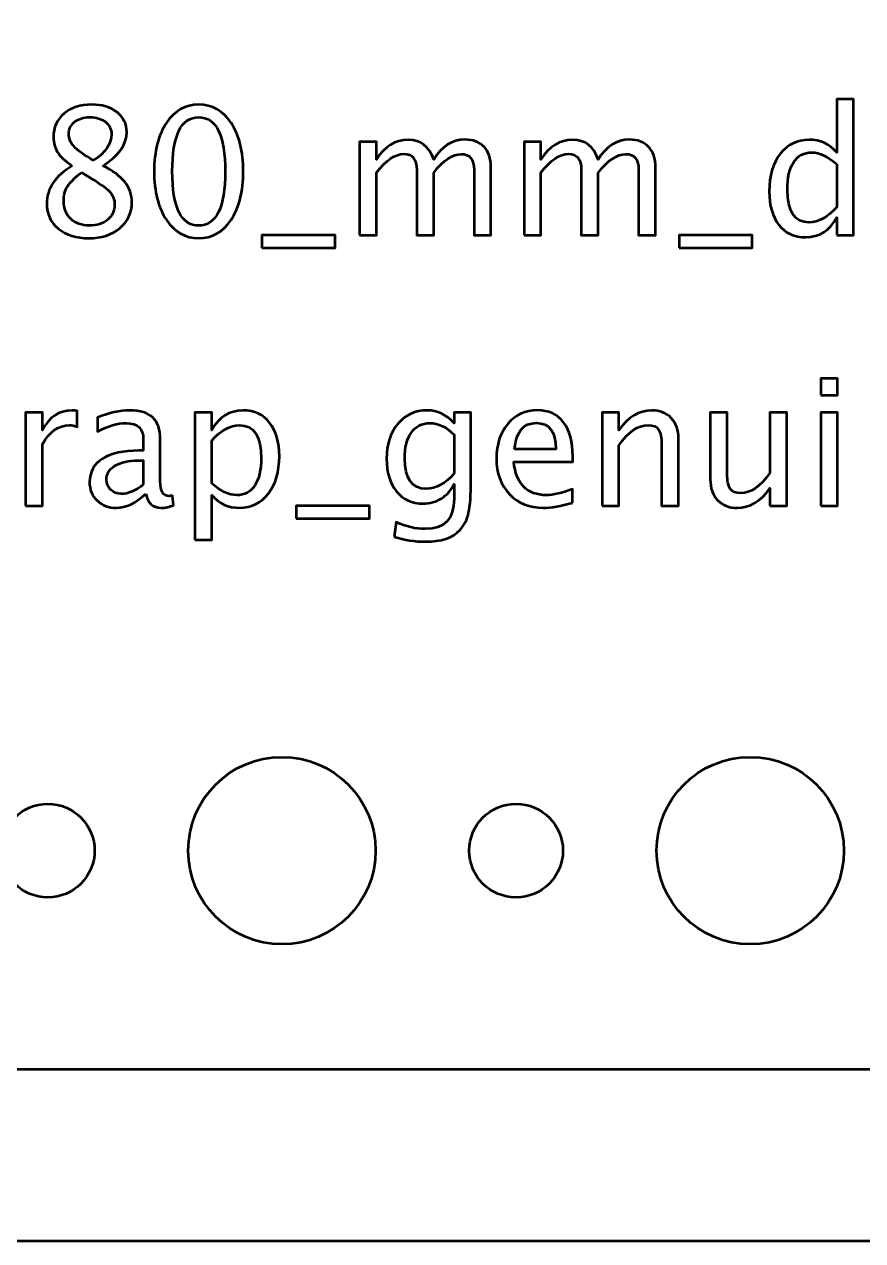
# Model space of a CAD drawing. Header units: centimetres. Extents: x -23 to 23, y -25.2 to 25.2.
# Drawn here: x -1.575 to 1.11, y -25.25 to -21.352 of the extents above; entities that cross this region are included whole.
import ezdxf

# ---------------------------------------------------------------- set-up
doc = ezdxf.new("R2010")
doc.units = ezdxf.units.CM
doc.header["$MEASUREMENT"] = 0
doc.layers.add('Layer 1', color=7, linetype='Continuous')

msp = doc.modelspace()

# ---------------------------------------------------------------- linework, layer by layer
at = {"layer": 'Layer 1', "lineweight": 53}
for centre, major_axis in [((-0.74999, -24.00001), (0, 0.30001)), ((0.75001, -24.00001), (0, 0.30001)), ((-1.5, -24), (0, 0.15)), ((0, -24), (0, 0.15))]:
    msp.add_ellipse(centre, major_axis=major_axis, ratio=1, dxfattribs=at)
msp.add_open_spline([(-23, -24.75), (-23, -24.75), (-23, 24.75), (-23, 24.75), (-23, 24.75), (-23, 25.02614), (-22.77614, 25.25), (-22.5, 25.25), (-22.5, 25.25), (-22.5, 25.25), (22.5, 25.25), (22.5, 25.25), (22.5, 25.25), (22.77614, 25.25), (23, 25.02614), (23, 24.75), (23, 24.75), (23, 24.75), (23, -24.75), (23, -24.75), (23, -24.75), (23, -25.02614), (22.77614, -25.25), (22.5, -25.25), (22.5, -25.25), (22.5, -25.25), (-22.5, -25.25), (-22.5, -25.25), (-22.5, -25.25), (-22.77614, -25.25), (-23, -25.02614), (-23, -24.75)], degree=3, knots=[0, 0, 0, 0, 0.1111111, 0.1111111, 0.1111111, 0.1111111, 0.2222222, 0.2222222, 0.2222222, 0.2222222, 0.3333333, 0.3333333, 0.3333333, 0.3333333, 0.4444444, 0.4444444, 0.4444444, 0.4444444, 0.5555556, 0.5555556, 0.5555556, 0.5555556, 0.6666667, 0.6666667, 0.6666667, 0.6666667, 0.7777778, 0.7777778, 0.7777778, 0.7777778, 1, 1, 1, 1], dxfattribs=at)
at = {"layer": 'Layer 1', "color": 4, "lineweight": 53}
msp.add_open_spline([(-22.45, -24.2), (-22.45, -24.2), (-22.45, 24.2), (-22.45, 24.2), (-22.45, 24.2), (-22.45, 24.47614), (-22.22614, 24.7), (-21.95, 24.7), (-21.95, 24.7), (-21.95, 24.7), (21.95, 24.7), (21.95, 24.7), (21.95, 24.7), (22.22614, 24.7), (22.45, 24.47614), (22.45, 24.2), (22.45, 24.2), (22.45, 24.2), (22.45, -24.2), (22.45, -24.2), (22.45, -24.2), (22.45, -24.47614), (22.22614, -24.7), (21.95, -24.7), (21.95, -24.7), (21.95, -24.7), (-21.95, -24.7), (-21.95, -24.7), (-21.95, -24.7), (-22.22614, -24.7), (-22.45, -24.47614), (-22.45, -24.2)], degree=3, knots=[0, 0, 0, 0, 0.1111111, 0.1111111, 0.1111111, 0.1111111, 0.2222222, 0.2222222, 0.2222222, 0.2222222, 0.3333333, 0.3333333, 0.3333333, 0.3333333, 0.4444444, 0.4444444, 0.4444444, 0.4444444, 0.5555556, 0.5555556, 0.5555556, 0.5555556, 0.6666667, 0.6666667, 0.6666667, 0.6666667, 0.7777778, 0.7777778, 0.7777778, 0.7777778, 1, 1, 1, 1], dxfattribs=at)
at = {"layer": 'Layer 1', "color": 5, "lineweight": 53}
for points, knots in [([(1.02709, -22.02737), (1.02709, -22.02737), (1.02709, -21.97121), (1.02709, -21.97121), (1.02709, -21.97121), (1.00498, -22.01316), (0.97168, -22.03414), (0.92718, -22.03414), (0.92718, -22.03414), (0.89106, -22.03414), (0.86265, -22.02107), (0.84195, -21.99482), (0.84195, -21.99482), (0.82126, -21.96857), (0.81091, -21.93273), (0.81091, -21.88729), (0.81091, -21.88729), (0.81091, -21.83762), (0.82267, -21.79764), (0.84609, -21.76735), (0.84609, -21.76735), (0.86961, -21.73715), (0.90047, -21.72201), (0.93876, -21.72201), (0.93876, -21.72201), (0.97422, -21.72201), (1.00376, -21.73555), (1.02709, -21.76274), (1.02709, -21.76274), (1.02709, -21.76274), (1.02709, -21.59219), (1.02709, -21.59219), (1.02709, -21.59219), (1.02709, -21.59219), (1.08128, -21.59219), (1.08128, -21.59219), (1.08128, -21.59219), (1.08128, -21.59219), (1.08128, -22.02737), (1.08128, -22.02737), (1.08128, -22.02737), (1.08128, -22.02737), (1.02709, -22.02737), (1.02709, -22.02737)], [0, 0, 0, 0, 0.0833333, 0.0833333, 0.0833333, 0.0833333, 0.1666667, 0.1666667, 0.1666667, 0.1666667, 0.25, 0.25, 0.25, 0.25, 0.3333333, 0.3333333, 0.3333333, 0.3333333, 0.4166667, 0.4166667, 0.4166667, 0.4166667, 0.5, 0.5, 0.5, 0.5, 0.5833333, 0.5833333, 0.5833333, 0.5833333, 0.6666667, 0.6666667, 0.6666667, 0.6666667, 0.75, 0.75, 0.75, 0.75, 0.8333333, 0.8333333, 0.8333333, 0.8333333, 1, 1, 1, 1]), ([(-1.42201, -21.80526), (-1.4444, -21.78965), (-1.46001, -21.77516), (-1.46876, -21.76171), (-1.46876, -21.76171), (-1.47751, -21.74835), (-1.48184, -21.73217), (-1.48184, -21.71326), (-1.48184, -21.71326), (-1.48184, -21.6824), (-1.47055, -21.65729), (-1.44807, -21.638), (-1.44807, -21.638), (-1.42549, -21.61872), (-1.39604, -21.60912), (-1.35973, -21.60912), (-1.35973, -21.60912), (-1.32624, -21.60912), (-1.29905, -21.6173), (-1.27826, -21.63367), (-1.27826, -21.63367), (-1.25747, -21.64995), (-1.24703, -21.67121), (-1.24703, -21.69727), (-1.24703, -21.69727), (-1.24703, -21.73678), (-1.27234, -21.77281), (-1.32286, -21.80526), (-1.32286, -21.80526), (-1.26143, -21.83537), (-1.23066, -21.87422), (-1.23066, -21.92182), (-1.23066, -21.92182), (-1.23066, -21.95578), (-1.24355, -21.98353), (-1.26923, -22.00517), (-1.26923, -22.00517), (-1.29492, -22.02671), (-1.32794, -22.03753), (-1.36839, -22.03753), (-1.36839, -22.03753), (-1.40874, -22.03753), (-1.44129, -22.02737), (-1.46613, -22.00705), (-1.46613, -22.00705), (-1.49087, -21.98682), (-1.50329, -21.96011), (-1.50329, -21.92709), (-1.50329, -21.92709), (-1.50329, -21.87817), (-1.4762, -21.83762), (-1.42201, -21.80526)], [0, 0, 0, 0, 0.0714286, 0.0714286, 0.0714286, 0.0714286, 0.1428571, 0.1428571, 0.1428571, 0.1428571, 0.2142857, 0.2142857, 0.2142857, 0.2142857, 0.2857143, 0.2857143, 0.2857143, 0.2857143, 0.3571429, 0.3571429, 0.3571429, 0.3571429, 0.4285714, 0.4285714, 0.4285714, 0.4285714, 0.5, 0.5, 0.5, 0.5, 0.5714286, 0.5714286, 0.5714286, 0.5714286, 0.6428571, 0.6428571, 0.6428571, 0.6428571, 0.7142857, 0.7142857, 0.7142857, 0.7142857, 0.7857143, 0.7857143, 0.7857143, 0.7857143, 0.8571429, 0.8571429, 0.8571429, 0.8571429, 1, 1, 1, 1]), ([(-1.01656, -22.03753), (-1.05936, -22.03753), (-1.09389, -22.01787), (-1.12004, -21.97864), (-1.12004, -21.97864), (-1.14628, -21.93941), (-1.15936, -21.88767), (-1.15936, -21.82332), (-1.15936, -21.82332), (-1.15936, -21.75898), (-1.14628, -21.70724), (-1.12004, -21.66801), (-1.12004, -21.66801), (-1.09389, -21.62878), (-1.05936, -21.60912), (-1.01656, -21.60912), (-1.01656, -21.60912), (-0.97357, -21.60912), (-0.93904, -21.62869), (-0.91289, -21.66782), (-0.91289, -21.66782), (-0.88683, -21.70696), (-0.87375, -21.75879), (-0.87375, -21.82332), (-0.87375, -21.82332), (-0.87375, -21.88767), (-0.88683, -21.93941), (-0.91289, -21.97864), (-0.91289, -21.97864), (-0.93904, -22.01787), (-0.97357, -22.03753), (-1.01656, -22.03753)], [0, 0, 0, 0, 0.1111111, 0.1111111, 0.1111111, 0.1111111, 0.2222222, 0.2222222, 0.2222222, 0.2222222, 0.3333333, 0.3333333, 0.3333333, 0.3333333, 0.4444444, 0.4444444, 0.4444444, 0.4444444, 0.5555556, 0.5555556, 0.5555556, 0.5555556, 0.6666667, 0.6666667, 0.6666667, 0.6666667, 0.7777778, 0.7777778, 0.7777778, 0.7777778, 1, 1, 1, 1]), ([(-1.35315, -21.78824), (-1.31514, -21.76312), (-1.29614, -21.73527), (-1.29614, -21.70451), (-1.29614, -21.70451), (-1.29614, -21.68805), (-1.30254, -21.67488), (-1.31524, -21.66481), (-1.31524, -21.66481), (-1.32803, -21.65475), (-1.34468, -21.64976), (-1.36528, -21.64976), (-1.36528, -21.64976), (-1.38523, -21.64976), (-1.4015, -21.65465), (-1.41401, -21.66453), (-1.41401, -21.66453), (-1.42652, -21.67441), (-1.43273, -21.68711), (-1.43273, -21.70282), (-1.43273, -21.70282), (-1.43273, -21.71806), (-1.42709, -21.73179), (-1.4158, -21.74402), (-1.4158, -21.74402), (-1.40451, -21.75616), (-1.38363, -21.77093), (-1.35315, -21.78824)], [0, 0, 0, 0, 0.125, 0.125, 0.125, 0.125, 0.25, 0.25, 0.25, 0.25, 0.375, 0.375, 0.375, 0.375, 0.5, 0.5, 0.5, 0.5, 0.625, 0.625, 0.625, 0.625, 0.75, 0.75, 0.75, 0.75, 1, 1, 1, 1]), ([(-1.01665, -21.99689), (-0.96011, -21.99689), (-0.93189, -21.93904), (-0.93189, -21.82332), (-0.93189, -21.82332), (-0.93189, -21.70761), (-0.96011, -21.64976), (-1.01665, -21.64976), (-1.01665, -21.64976), (-1.073, -21.64976), (-1.10122, -21.70761), (-1.10122, -21.82332), (-1.10122, -21.82332), (-1.10122, -21.93904), (-1.073, -21.99689), (-1.01665, -21.99689)], [0, 0, 0, 0, 0.2, 0.2, 0.2, 0.2, 0.4, 0.4, 0.4, 0.4, 0.6, 0.6, 0.6, 0.6, 1, 1, 1, 1]), ([(-0.5016, -22.02737), (-0.5016, -22.02737), (-0.5016, -21.72822), (-0.5016, -21.72822), (-0.5016, -21.72822), (-0.5016, -21.72822), (-0.44742, -21.72822), (-0.44742, -21.72822), (-0.44742, -21.72822), (-0.44742, -21.72822), (-0.44742, -21.78475), (-0.44742, -21.78475), (-0.44742, -21.78475), (-0.42098, -21.74289), (-0.38712, -21.72201), (-0.34563, -21.72201), (-0.34563, -21.72201), (-0.30565, -21.72201), (-0.27846, -21.74289), (-0.26397, -21.78475), (-0.26397, -21.78475), (-0.23829, -21.74252), (-0.2048, -21.72144), (-0.16369, -21.72144), (-0.16369, -21.72144), (-0.13745, -21.72144), (-0.11703, -21.72916), (-0.10245, -21.74468), (-0.10245, -21.74468), (-0.08787, -21.7602), (-0.08053, -21.78193), (-0.08053, -21.80987), (-0.08053, -21.80987), (-0.08053, -21.80987), (-0.08053, -22.02737), (-0.08053, -22.02737), (-0.08053, -22.02737), (-0.08053, -22.02737), (-0.13472, -22.02737), (-0.13472, -22.02737), (-0.13472, -22.02737), (-0.13472, -22.02737), (-0.13472, -21.81881), (-0.13472, -21.81881), (-0.13472, -21.81881), (-0.13472, -21.78475), (-0.14826, -21.76773), (-0.17536, -21.76773), (-0.17536, -21.76773), (-0.20349, -21.76773), (-0.23302, -21.78758), (-0.26397, -21.82737), (-0.26397, -21.82737), (-0.26397, -21.82737), (-0.26397, -22.02737), (-0.26397, -22.02737), (-0.26397, -22.02737), (-0.26397, -22.02737), (-0.31816, -22.02737), (-0.31816, -22.02737), (-0.31816, -22.02737), (-0.31816, -22.02737), (-0.31816, -21.81862), (-0.31816, -21.81862), (-0.31816, -21.81862), (-0.31816, -21.78428), (-0.3319, -21.76716), (-0.35946, -21.76716), (-0.35946, -21.76716), (-0.38683, -21.76716), (-0.41619, -21.78711), (-0.44742, -21.82709), (-0.44742, -21.82709), (-0.44742, -21.82709), (-0.44742, -22.02737), (-0.44742, -22.02737), (-0.44742, -22.02737), (-0.44742, -22.02737), (-0.5016, -22.02737), (-0.5016, -22.02737)], [0, 0, 0, 0, 0.047619, 0.047619, 0.047619, 0.047619, 0.0952381, 0.0952381, 0.0952381, 0.0952381, 0.1428571, 0.1428571, 0.1428571, 0.1428571, 0.1904762, 0.1904762, 0.1904762, 0.1904762, 0.2380952, 0.2380952, 0.2380952, 0.2380952, 0.2857143, 0.2857143, 0.2857143, 0.2857143, 0.3333333, 0.3333333, 0.3333333, 0.3333333, 0.3809524, 0.3809524, 0.3809524, 0.3809524, 0.4285714, 0.4285714, 0.4285714, 0.4285714, 0.4761905, 0.4761905, 0.4761905, 0.4761905, 0.5238095, 0.5238095, 0.5238095, 0.5238095, 0.5714286, 0.5714286, 0.5714286, 0.5714286, 0.6190476, 0.6190476, 0.6190476, 0.6190476, 0.6666667, 0.6666667, 0.6666667, 0.6666667, 0.7142857, 0.7142857, 0.7142857, 0.7142857, 0.7619048, 0.7619048, 0.7619048, 0.7619048, 0.8095238, 0.8095238, 0.8095238, 0.8095238, 0.8571429, 0.8571429, 0.8571429, 0.8571429, 0.9047619, 0.9047619, 0.9047619, 0.9047619, 1, 1, 1, 1]), ([(0.0254, -22.02737), (0.0254, -22.02737), (0.0254, -21.72822), (0.0254, -21.72822), (0.0254, -21.72822), (0.0254, -21.72822), (0.07958, -21.72822), (0.07958, -21.72822), (0.07958, -21.72822), (0.07958, -21.72822), (0.07958, -21.78475), (0.07958, -21.78475), (0.07958, -21.78475), (0.10602, -21.74289), (0.13988, -21.72201), (0.18137, -21.72201), (0.18137, -21.72201), (0.22135, -21.72201), (0.24854, -21.74289), (0.26303, -21.78475), (0.26303, -21.78475), (0.28871, -21.74252), (0.3222, -21.72144), (0.36331, -21.72144), (0.36331, -21.72144), (0.38955, -21.72144), (0.40997, -21.72916), (0.42455, -21.74468), (0.42455, -21.74468), (0.43913, -21.7602), (0.44647, -21.78193), (0.44647, -21.80987), (0.44647, -21.80987), (0.44647, -21.80987), (0.44647, -22.02737), (0.44647, -22.02737), (0.44647, -22.02737), (0.44647, -22.02737), (0.39228, -22.02737), (0.39228, -22.02737), (0.39228, -22.02737), (0.39228, -22.02737), (0.39228, -21.81881), (0.39228, -21.81881), (0.39228, -21.81881), (0.39228, -21.78475), (0.37874, -21.76773), (0.35164, -21.76773), (0.35164, -21.76773), (0.32351, -21.76773), (0.29398, -21.78758), (0.26303, -21.82737), (0.26303, -21.82737), (0.26303, -21.82737), (0.26303, -22.02737), (0.26303, -22.02737), (0.26303, -22.02737), (0.26303, -22.02737), (0.20884, -22.02737), (0.20884, -22.02737), (0.20884, -22.02737), (0.20884, -22.02737), (0.20884, -21.81862), (0.20884, -21.81862), (0.20884, -21.81862), (0.20884, -21.78428), (0.1951, -21.76716), (0.16754, -21.76716), (0.16754, -21.76716), (0.14017, -21.76716), (0.11081, -21.78711), (0.07958, -21.82709), (0.07958, -21.82709), (0.07958, -21.82709), (0.07958, -22.02737), (0.07958, -22.02737), (0.07958, -22.02737), (0.07958, -22.02737), (0.0254, -22.02737), (0.0254, -22.02737)], [0, 0, 0, 0, 0.047619, 0.047619, 0.047619, 0.047619, 0.0952381, 0.0952381, 0.0952381, 0.0952381, 0.1428571, 0.1428571, 0.1428571, 0.1428571, 0.1904762, 0.1904762, 0.1904762, 0.1904762, 0.2380952, 0.2380952, 0.2380952, 0.2380952, 0.2857143, 0.2857143, 0.2857143, 0.2857143, 0.3333333, 0.3333333, 0.3333333, 0.3333333, 0.3809524, 0.3809524, 0.3809524, 0.3809524, 0.4285714, 0.4285714, 0.4285714, 0.4285714, 0.4761905, 0.4761905, 0.4761905, 0.4761905, 0.5238095, 0.5238095, 0.5238095, 0.5238095, 0.5714286, 0.5714286, 0.5714286, 0.5714286, 0.6190476, 0.6190476, 0.6190476, 0.6190476, 0.6666667, 0.6666667, 0.6666667, 0.6666667, 0.7142857, 0.7142857, 0.7142857, 0.7142857, 0.7619048, 0.7619048, 0.7619048, 0.7619048, 0.8095238, 0.8095238, 0.8095238, 0.8095238, 0.8571429, 0.8571429, 0.8571429, 0.8571429, 0.9047619, 0.9047619, 0.9047619, 0.9047619, 1, 1, 1, 1]), ([(1.02709, -21.79981), (0.99896, -21.77507), (0.97234, -21.76265), (0.94713, -21.76265), (0.94713, -21.76265), (0.92229, -21.76265), (0.9031, -21.773), (0.88946, -21.79379), (0.88946, -21.79379), (0.87582, -21.81448), (0.86905, -21.84383), (0.86905, -21.88184), (0.86905, -21.88184), (0.86905, -21.95174), (0.89219, -21.98673), (0.93857, -21.98673), (0.93857, -21.98673), (0.96867, -21.98673), (0.99821, -21.97027), (1.02709, -21.93744), (1.02709, -21.93744), (1.02709, -21.93744), (1.02709, -21.79981), (1.02709, -21.79981)], [0, 0, 0, 0, 0.1428571, 0.1428571, 0.1428571, 0.1428571, 0.2857143, 0.2857143, 0.2857143, 0.2857143, 0.4285714, 0.4285714, 0.4285714, 0.4285714, 0.5714286, 0.5714286, 0.5714286, 0.5714286, 0.7142857, 0.7142857, 0.7142857, 0.7142857, 1, 1, 1, 1]), ([(-1.39247, -21.82728), (-1.41448, -21.84421), (-1.42944, -21.85898), (-1.43734, -21.87158), (-1.43734, -21.87158), (-1.44515, -21.88419), (-1.4491, -21.89981), (-1.4491, -21.91862), (-1.4491, -21.91862), (-1.4491, -21.94195), (-1.44158, -21.96086), (-1.42643, -21.97525), (-1.42643, -21.97525), (-1.41128, -21.98965), (-1.39143, -21.99689), (-1.36669, -21.99689), (-1.36669, -21.99689), (-1.34289, -21.99689), (-1.32351, -21.99078), (-1.30856, -21.97845), (-1.30856, -21.97845), (-1.2935, -21.96613), (-1.28598, -21.95014), (-1.28598, -21.93047), (-1.28598, -21.93047), (-1.28598, -21.91467), (-1.29059, -21.90122), (-1.2999, -21.89031), (-1.2999, -21.89031), (-1.30921, -21.87939), (-1.32718, -21.86603), (-1.35381, -21.85023), (-1.35381, -21.85023), (-1.35381, -21.85023), (-1.39247, -21.82728), (-1.39247, -21.82728)], [0, 0, 0, 0, 0.1, 0.1, 0.1, 0.1, 0.2, 0.2, 0.2, 0.2, 0.3, 0.3, 0.3, 0.3, 0.4, 0.4, 0.4, 0.4, 0.5, 0.5, 0.5, 0.5, 0.6, 0.6, 0.6, 0.6, 0.7, 0.7, 0.7, 0.7, 0.8, 0.8, 0.8, 0.8, 1, 1, 1, 1]), ([(-0.8143, -22.06801), (-0.8143, -22.06801), (-0.8143, -22.02737), (-0.8143, -22.02737), (-0.8143, -22.02737), (-0.8143, -22.02737), (-0.5795, -22.02737), (-0.5795, -22.02737), (-0.5795, -22.02737), (-0.5795, -22.02737), (-0.5795, -22.06801), (-0.5795, -22.06801), (-0.5795, -22.06801), (-0.5795, -22.06801), (-0.8143, -22.06801), (-0.8143, -22.06801)], [0, 0, 0, 0, 0.2, 0.2, 0.2, 0.2, 0.4, 0.4, 0.4, 0.4, 0.6, 0.6, 0.6, 0.6, 1, 1, 1, 1]), ([(0.52192, -22.06801), (0.52192, -22.06801), (0.52192, -22.02737), (0.52192, -22.02737), (0.52192, -22.02737), (0.52192, -22.02737), (0.75672, -22.02737), (0.75672, -22.02737), (0.75672, -22.02737), (0.75672, -22.02737), (0.75672, -22.06801), (0.75672, -22.06801), (0.75672, -22.06801), (0.75672, -22.06801), (0.52192, -22.06801), (0.52192, -22.06801)], [0, 0, 0, 0, 0.2, 0.2, 0.2, 0.2, 0.4, 0.4, 0.4, 0.4, 0.6, 0.6, 0.6, 0.6, 1, 1, 1, 1]), ([(0.97586, -22.54082), (0.97586, -22.54082), (0.97586, -22.48663), (0.97586, -22.48663), (0.97586, -22.48663), (0.97586, -22.48663), (1.03004, -22.48663), (1.03004, -22.48663), (1.03004, -22.48663), (1.03004, -22.48663), (1.03004, -22.54082), (1.03004, -22.54082), (1.03004, -22.54082), (1.03004, -22.54082), (0.97586, -22.54082), (0.97586, -22.54082)], [0, 0, 0, 0, 0.2, 0.2, 0.2, 0.2, 0.4, 0.4, 0.4, 0.4, 0.6, 0.6, 0.6, 0.6, 1, 1, 1, 1]), ([(-1.57127, -22.89472), (-1.57127, -22.89472), (-1.57127, -22.59557), (-1.57127, -22.59557), (-1.57127, -22.59557), (-1.57127, -22.59557), (-1.51709, -22.59557), (-1.51709, -22.59557), (-1.51709, -22.59557), (-1.51709, -22.59557), (-1.51709, -22.6521), (-1.51709, -22.6521), (-1.51709, -22.6521), (-1.49554, -22.61024), (-1.46431, -22.58936), (-1.4233, -22.58936), (-1.4233, -22.58936), (-1.41775, -22.58936), (-1.41191, -22.58983), (-1.40589, -22.59077), (-1.40589, -22.59077), (-1.40589, -22.59077), (-1.40589, -22.64147), (-1.40589, -22.64147), (-1.40589, -22.64147), (-1.4153, -22.63837), (-1.42358, -22.63677), (-1.43073, -22.63677), (-1.43073, -22.63677), (-1.46516, -22.63677), (-1.49395, -22.65709), (-1.51709, -22.69782), (-1.51709, -22.69782), (-1.51709, -22.69782), (-1.51709, -22.89472), (-1.51709, -22.89472), (-1.51709, -22.89472), (-1.51709, -22.89472), (-1.57127, -22.89472), (-1.57127, -22.89472)], [0, 0, 0, 0, 0.0909091, 0.0909091, 0.0909091, 0.0909091, 0.1818182, 0.1818182, 0.1818182, 0.1818182, 0.2727273, 0.2727273, 0.2727273, 0.2727273, 0.3636364, 0.3636364, 0.3636364, 0.3636364, 0.4545455, 0.4545455, 0.4545455, 0.4545455, 0.5454545, 0.5454545, 0.5454545, 0.5454545, 0.6363636, 0.6363636, 0.6363636, 0.6363636, 0.7272727, 0.7272727, 0.7272727, 0.7272727, 0.8181818, 0.8181818, 0.8181818, 0.8181818, 1, 1, 1, 1]), ([(-1.18614, -22.85662), (-1.21869, -22.88654), (-1.25001, -22.90149), (-1.28012, -22.90149), (-1.28012, -22.90149), (-1.30486, -22.90149), (-1.32546, -22.89378), (-1.34173, -22.87826), (-1.34173, -22.87826), (-1.3581, -22.86274), (-1.36629, -22.84317), (-1.36629, -22.81956), (-1.36629, -22.81956), (-1.36629, -22.78691), (-1.35255, -22.76179), (-1.32508, -22.7443), (-1.32508, -22.7443), (-1.29761, -22.7268), (-1.2582, -22.71805), (-1.20683, -22.71805), (-1.20683, -22.71805), (-1.20683, -22.71805), (-1.19413, -22.71805), (-1.19413, -22.71805), (-1.19413, -22.71805), (-1.19413, -22.71805), (-1.19413, -22.68202), (-1.19413, -22.68202), (-1.19413, -22.68202), (-1.19413, -22.64731), (-1.2122, -22.63), (-1.24841, -22.63), (-1.24841, -22.63), (-1.27645, -22.63), (-1.30712, -22.63884), (-1.34032, -22.65653), (-1.34032, -22.65653), (-1.34032, -22.65653), (-1.34032, -22.61194), (-1.34032, -22.61194), (-1.34032, -22.61194), (-1.30382, -22.59688), (-1.26939, -22.58936), (-1.23713, -22.58936), (-1.23713, -22.58936), (-1.20392, -22.58936), (-1.17936, -22.59688), (-1.16365, -22.61203), (-1.16365, -22.61203), (-1.14785, -22.62718), (-1.13995, -22.65051), (-1.13995, -22.68202), (-1.13995, -22.68202), (-1.13995, -22.68202), (-1.13995, -22.8172), (-1.13995, -22.8172), (-1.13995, -22.8172), (-1.13995, -22.84815), (-1.13045, -22.86368), (-1.11135, -22.86368), (-1.11135, -22.86368), (-1.109, -22.86368), (-1.10552, -22.8633), (-1.10091, -22.86255), (-1.10091, -22.86255), (-1.10091, -22.86255), (-1.09705, -22.89265), (-1.09705, -22.89265), (-1.09705, -22.89265), (-1.10937, -22.89858), (-1.12292, -22.90149), (-1.13778, -22.90149), (-1.13778, -22.90149), (-1.16309, -22.90149), (-1.17918, -22.88654), (-1.18614, -22.85662)], [0, 0, 0, 0, 0.05, 0.05, 0.05, 0.05, 0.1, 0.1, 0.1, 0.1, 0.15, 0.15, 0.15, 0.15, 0.2, 0.2, 0.2, 0.2, 0.25, 0.25, 0.25, 0.25, 0.3, 0.3, 0.3, 0.3, 0.35, 0.35, 0.35, 0.35, 0.4, 0.4, 0.4, 0.4, 0.45, 0.45, 0.45, 0.45, 0.5, 0.5, 0.5, 0.5, 0.55, 0.55, 0.55, 0.55, 0.6, 0.6, 0.6, 0.6, 0.65, 0.65, 0.65, 0.65, 0.7, 0.7, 0.7, 0.7, 0.75, 0.75, 0.75, 0.75, 0.8, 0.8, 0.8, 0.8, 0.85, 0.85, 0.85, 0.85, 0.9, 0.9, 0.9, 0.9, 1, 1, 1, 1]), ([(-1.02866, -23.00366), (-1.02866, -23.00366), (-1.02866, -22.59557), (-1.02866, -22.59557), (-1.02866, -22.59557), (-1.02866, -22.59557), (-0.97448, -22.59557), (-0.97448, -22.59557), (-0.97448, -22.59557), (-0.97448, -22.59557), (-0.97448, -22.6521), (-0.97448, -22.6521), (-0.97448, -22.6521), (-0.95228, -22.61024), (-0.91888, -22.58936), (-0.87438, -22.58936), (-0.87438, -22.58936), (-0.83835, -22.58936), (-0.81004, -22.60243), (-0.78934, -22.62868), (-0.78934, -22.62868), (-0.76865, -22.65493), (-0.7583, -22.69077), (-0.7583, -22.73621), (-0.7583, -22.73621), (-0.7583, -22.78569), (-0.77006, -22.82567), (-0.79348, -22.85596), (-0.79348, -22.85596), (-0.8169, -22.88635), (-0.84776, -22.90149), (-0.88595, -22.90149), (-0.88595, -22.90149), (-0.92142, -22.90149), (-0.95096, -22.88795), (-0.97448, -22.86076), (-0.97448, -22.86076), (-0.97448, -22.86076), (-0.97448, -23.00366), (-0.97448, -23.00366), (-0.97448, -23.00366), (-0.97448, -23.00366), (-1.02866, -23.00366), (-1.02866, -23.00366)], [0, 0, 0, 0, 0.0833333, 0.0833333, 0.0833333, 0.0833333, 0.1666667, 0.1666667, 0.1666667, 0.1666667, 0.25, 0.25, 0.25, 0.25, 0.3333333, 0.3333333, 0.3333333, 0.3333333, 0.4166667, 0.4166667, 0.4166667, 0.4166667, 0.5, 0.5, 0.5, 0.5, 0.5833333, 0.5833333, 0.5833333, 0.5833333, 0.6666667, 0.6666667, 0.6666667, 0.6666667, 0.75, 0.75, 0.75, 0.75, 0.8333333, 0.8333333, 0.8333333, 0.8333333, 1, 1, 1, 1]), ([(-0.39009, -22.99406), (-0.39009, -22.99406), (-0.3837, -22.94721), (-0.3837, -22.94721), (-0.3837, -22.94721), (-0.35228, -22.96189), (-0.32114, -22.96923), (-0.29038, -22.96923), (-0.29038, -22.96923), (-0.22932, -22.96923), (-0.19875, -22.93686), (-0.19875, -22.87224), (-0.19875, -22.87224), (-0.19875, -22.87224), (-0.19875, -22.8252), (-0.19875, -22.8252), (-0.19875, -22.8252), (-0.20816, -22.84505), (-0.22152, -22.86038), (-0.23892, -22.87139), (-0.23892, -22.87139), (-0.25632, -22.8824), (-0.2757, -22.88795), (-0.29706, -22.88795), (-0.29706, -22.88795), (-0.33327, -22.88795), (-0.36197, -22.87496), (-0.38313, -22.849), (-0.38313, -22.849), (-0.4043, -22.82304), (-0.41493, -22.78785), (-0.41493, -22.74345), (-0.41493, -22.74345), (-0.41493, -22.69801), (-0.40289, -22.66095), (-0.37881, -22.63226), (-0.37881, -22.63226), (-0.35463, -22.60366), (-0.32349, -22.58936), (-0.2852, -22.58936), (-0.2852, -22.58936), (-0.25171, -22.58936), (-0.22283, -22.6029), (-0.19875, -22.63009), (-0.19875, -22.63009), (-0.19875, -22.63009), (-0.19875, -22.59557), (-0.19875, -22.59557), (-0.19875, -22.59557), (-0.19875, -22.59557), (-0.14456, -22.59557), (-0.14456, -22.59557), (-0.14456, -22.59557), (-0.14456, -22.59557), (-0.14456, -22.81306), (-0.14456, -22.81306), (-0.14456, -22.81306), (-0.14456, -22.85982), (-0.14701, -22.89444), (-0.1519, -22.91692), (-0.1519, -22.91692), (-0.1567, -22.9394), (-0.16592, -22.95784), (-0.17928, -22.97214), (-0.17928, -22.97214), (-0.20298, -22.99726), (-0.24005, -23.00987), (-0.29038, -23.00987), (-0.29038, -23.00987), (-0.3249, -23.00987), (-0.35811, -23.0046), (-0.39009, -22.99406)], [0, 0, 0, 0, 0.0526316, 0.0526316, 0.0526316, 0.0526316, 0.1052632, 0.1052632, 0.1052632, 0.1052632, 0.1578947, 0.1578947, 0.1578947, 0.1578947, 0.2105263, 0.2105263, 0.2105263, 0.2105263, 0.2631579, 0.2631579, 0.2631579, 0.2631579, 0.3157895, 0.3157895, 0.3157895, 0.3157895, 0.3684211, 0.3684211, 0.3684211, 0.3684211, 0.4210526, 0.4210526, 0.4210526, 0.4210526, 0.4736842, 0.4736842, 0.4736842, 0.4736842, 0.5263158, 0.5263158, 0.5263158, 0.5263158, 0.5789474, 0.5789474, 0.5789474, 0.5789474, 0.6315789, 0.6315789, 0.6315789, 0.6315789, 0.6842105, 0.6842105, 0.6842105, 0.6842105, 0.7368421, 0.7368421, 0.7368421, 0.7368421, 0.7894737, 0.7894737, 0.7894737, 0.7894737, 0.8421053, 0.8421053, 0.8421053, 0.8421053, 0.8947368, 0.8947368, 0.8947368, 0.8947368, 1, 1, 1, 1]), ([(0.18027, -22.88512), (0.14387, -22.89604), (0.11273, -22.90149), (0.08676, -22.90149), (0.08676, -22.90149), (0.04246, -22.90149), (0.00643, -22.88682), (-0.02133, -22.85756), (-0.02133, -22.85756), (-0.04908, -22.8283), (-0.063, -22.79039), (-0.063, -22.74373), (-0.063, -22.74373), (-0.063, -22.69848), (-0.05077, -22.66132), (-0.02622, -22.63226), (-0.02622, -22.63226), (-0.00166, -22.60328), (0.02976, -22.58879), (0.06804, -22.58879), (0.06804, -22.58879), (0.10426, -22.58879), (0.1323, -22.60168), (0.15205, -22.62746), (0.15205, -22.62746), (0.17181, -22.65323), (0.18168, -22.68973), (0.18168, -22.73705), (0.18168, -22.73705), (0.18168, -22.73705), (0.1814, -22.75361), (0.1814, -22.75361), (0.1814, -22.75361), (0.1814, -22.75361), (-0.00769, -22.75361), (-0.00769, -22.75361), (-0.00769, -22.75361), (0.00022, -22.82511), (0.03512, -22.86085), (0.09692, -22.86085), (0.09692, -22.86085), (0.1196, -22.86085), (0.14735, -22.85446), (0.18027, -22.84166), (0.18027, -22.84166), (0.18027, -22.84166), (0.18027, -22.88512), (0.18027, -22.88512)], [0, 0, 0, 0, 0.0769231, 0.0769231, 0.0769231, 0.0769231, 0.1538462, 0.1538462, 0.1538462, 0.1538462, 0.2307692, 0.2307692, 0.2307692, 0.2307692, 0.3076923, 0.3076923, 0.3076923, 0.3076923, 0.3846154, 0.3846154, 0.3846154, 0.3846154, 0.4615385, 0.4615385, 0.4615385, 0.4615385, 0.5384615, 0.5384615, 0.5384615, 0.5384615, 0.6153846, 0.6153846, 0.6153846, 0.6153846, 0.6923077, 0.6923077, 0.6923077, 0.6923077, 0.7692308, 0.7692308, 0.7692308, 0.7692308, 0.8461538, 0.8461538, 0.8461538, 0.8461538, 1, 1, 1, 1]), ([(0.2752, -22.89472), (0.2752, -22.89472), (0.2752, -22.59557), (0.2752, -22.59557), (0.2752, -22.59557), (0.2752, -22.59557), (0.32938, -22.59557), (0.32938, -22.59557), (0.32938, -22.59557), (0.32938, -22.59557), (0.32938, -22.6521), (0.32938, -22.6521), (0.32938, -22.6521), (0.35807, -22.61024), (0.39326, -22.58936), (0.43484, -22.58936), (0.43484, -22.58936), (0.46099, -22.58936), (0.48178, -22.59754), (0.49712, -22.61401), (0.49712, -22.61401), (0.51245, -22.63037), (0.52016, -22.65248), (0.52016, -22.68014), (0.52016, -22.68014), (0.52016, -22.68014), (0.52016, -22.89472), (0.52016, -22.89472), (0.52016, -22.89472), (0.52016, -22.89472), (0.46598, -22.89472), (0.46598, -22.89472), (0.46598, -22.89472), (0.46598, -22.89472), (0.46598, -22.69782), (0.46598, -22.69782), (0.46598, -22.69782), (0.46598, -22.67562), (0.46268, -22.65982), (0.45619, -22.65041), (0.45619, -22.65041), (0.44961, -22.64091), (0.43879, -22.63621), (0.42364, -22.63621), (0.42364, -22.63621), (0.39034, -22.63621), (0.35892, -22.65794), (0.32938, -22.7014), (0.32938, -22.7014), (0.32938, -22.7014), (0.32938, -22.89472), (0.32938, -22.89472), (0.32938, -22.89472), (0.32938, -22.89472), (0.2752, -22.89472), (0.2752, -22.89472)], [0, 0, 0, 0, 0.0666667, 0.0666667, 0.0666667, 0.0666667, 0.1333333, 0.1333333, 0.1333333, 0.1333333, 0.2, 0.2, 0.2, 0.2, 0.2666667, 0.2666667, 0.2666667, 0.2666667, 0.3333333, 0.3333333, 0.3333333, 0.3333333, 0.4, 0.4, 0.4, 0.4, 0.4666667, 0.4666667, 0.4666667, 0.4666667, 0.5333333, 0.5333333, 0.5333333, 0.5333333, 0.6, 0.6, 0.6, 0.6, 0.6666667, 0.6666667, 0.6666667, 0.6666667, 0.7333333, 0.7333333, 0.7333333, 0.7333333, 0.8, 0.8, 0.8, 0.8, 0.8666667, 0.8666667, 0.8666667, 0.8666667, 1, 1, 1, 1]), ([(0.81292, -22.89472), (0.81292, -22.89472), (0.81292, -22.83846), (0.81292, -22.83846), (0.81292, -22.83846), (0.78404, -22.88051), (0.74895, -22.90149), (0.70775, -22.90149), (0.70775, -22.90149), (0.68159, -22.90149), (0.6608, -22.89331), (0.64538, -22.87685), (0.64538, -22.87685), (0.62985, -22.86038), (0.62214, -22.83828), (0.62214, -22.81034), (0.62214, -22.81034), (0.62214, -22.81034), (0.62214, -22.59557), (0.62214, -22.59557), (0.62214, -22.59557), (0.62214, -22.59557), (0.67633, -22.59557), (0.67633, -22.59557), (0.67633, -22.59557), (0.67633, -22.59557), (0.67633, -22.79265), (0.67633, -22.79265), (0.67633, -22.79265), (0.67633, -22.81513), (0.67962, -22.83103), (0.68611, -22.84044), (0.68611, -22.84044), (0.69269, -22.84994), (0.70361, -22.85464), (0.71894, -22.85464), (0.71894, -22.85464), (0.75205, -22.85464), (0.78348, -22.83291), (0.81292, -22.78936), (0.81292, -22.78936), (0.81292, -22.78936), (0.81292, -22.59557), (0.81292, -22.59557), (0.81292, -22.59557), (0.81292, -22.59557), (0.86711, -22.59557), (0.86711, -22.59557), (0.86711, -22.59557), (0.86711, -22.59557), (0.86711, -22.89472), (0.86711, -22.89472), (0.86711, -22.89472), (0.86711, -22.89472), (0.81292, -22.89472), (0.81292, -22.89472)], [0, 0, 0, 0, 0.0666667, 0.0666667, 0.0666667, 0.0666667, 0.1333333, 0.1333333, 0.1333333, 0.1333333, 0.2, 0.2, 0.2, 0.2, 0.2666667, 0.2666667, 0.2666667, 0.2666667, 0.3333333, 0.3333333, 0.3333333, 0.3333333, 0.4, 0.4, 0.4, 0.4, 0.4666667, 0.4666667, 0.4666667, 0.4666667, 0.5333333, 0.5333333, 0.5333333, 0.5333333, 0.6, 0.6, 0.6, 0.6, 0.6666667, 0.6666667, 0.6666667, 0.6666667, 0.7333333, 0.7333333, 0.7333333, 0.7333333, 0.8, 0.8, 0.8, 0.8, 0.8666667, 0.8666667, 0.8666667, 0.8666667, 1, 1, 1, 1]), ([(0.97586, -22.89472), (0.97586, -22.89472), (0.97586, -22.59557), (0.97586, -22.59557), (0.97586, -22.59557), (0.97586, -22.59557), (1.03004, -22.59557), (1.03004, -22.59557), (1.03004, -22.59557), (1.03004, -22.59557), (1.03004, -22.89472), (1.03004, -22.89472), (1.03004, -22.89472), (1.03004, -22.89472), (0.97586, -22.89472), (0.97586, -22.89472)], [0, 0, 0, 0, 0.2, 0.2, 0.2, 0.2, 0.4, 0.4, 0.4, 0.4, 0.6, 0.6, 0.6, 0.6, 1, 1, 1, 1]), ([(-0.97448, -22.82341), (-0.94654, -22.84834), (-0.91991, -22.86085), (-0.89461, -22.86085), (-0.89461, -22.86085), (-0.86968, -22.86085), (-0.85039, -22.85041), (-0.83685, -22.82962), (-0.83685, -22.82962), (-0.82321, -22.80883), (-0.81643, -22.77957), (-0.81643, -22.74176), (-0.81643, -22.74176), (-0.81643, -22.67177), (-0.83958, -22.63677), (-0.88586, -22.63677), (-0.88586, -22.63677), (-0.91615, -22.63677), (-0.94569, -22.65314), (-0.97448, -22.68597), (-0.97448, -22.68597), (-0.97448, -22.68597), (-0.97448, -22.82341), (-0.97448, -22.82341)], [0, 0, 0, 0, 0.1428571, 0.1428571, 0.1428571, 0.1428571, 0.2857143, 0.2857143, 0.2857143, 0.2857143, 0.4285714, 0.4285714, 0.4285714, 0.4285714, 0.5714286, 0.5714286, 0.5714286, 0.5714286, 0.7142857, 0.7142857, 0.7142857, 0.7142857, 1, 1, 1, 1]), ([(-0.19875, -22.79124), (-0.19875, -22.79124), (-0.19875, -22.66716), (-0.19875, -22.66716), (-0.19875, -22.66716), (-0.22264, -22.64242), (-0.2487, -22.63), (-0.27683, -22.63), (-0.27683, -22.63), (-0.30185, -22.63), (-0.32142, -22.63997), (-0.33553, -22.66001), (-0.33553, -22.66001), (-0.34974, -22.67995), (-0.35679, -22.7077), (-0.35679, -22.74307), (-0.35679, -22.74307), (-0.35679, -22.80808), (-0.33374, -22.84053), (-0.28755, -22.84053), (-0.28755, -22.84053), (-0.25613, -22.84053), (-0.2265, -22.82407), (-0.19875, -22.79124)], [0, 0, 0, 0, 0.1428571, 0.1428571, 0.1428571, 0.1428571, 0.2857143, 0.2857143, 0.2857143, 0.2857143, 0.4285714, 0.4285714, 0.4285714, 0.4285714, 0.5714286, 0.5714286, 0.5714286, 0.5714286, 0.7142857, 0.7142857, 0.7142857, 0.7142857, 1, 1, 1, 1]), ([(-0.00486, -22.71297), (-0.00486, -22.71297), (0.12722, -22.71297), (0.12722, -22.71297), (0.12722, -22.71297), (0.12722, -22.65728), (0.10643, -22.62943), (0.06494, -22.62943), (0.06494, -22.62943), (0.02317, -22.62943), (-0.00007, -22.65728), (-0.00486, -22.71297)], [0, 0, 0, 0, 0.25, 0.25, 0.25, 0.25, 0.5, 0.5, 0.5, 0.5, 1, 1, 1, 1]), ([(-1.19413, -22.82708), (-1.19413, -22.82708), (-1.19413, -22.75022), (-1.19413, -22.75022), (-1.19413, -22.75022), (-1.19413, -22.75022), (-1.21154, -22.74966), (-1.21154, -22.74966), (-1.21154, -22.74966), (-1.24164, -22.74966), (-1.26591, -22.75521), (-1.28444, -22.76631), (-1.28444, -22.76631), (-1.30288, -22.7775), (-1.3121, -22.79227), (-1.3121, -22.81071), (-1.3121, -22.81071), (-1.3121, -22.8236), (-1.30749, -22.83451), (-1.29837, -22.84345), (-1.29837, -22.84345), (-1.28915, -22.85239), (-1.27795, -22.8569), (-1.26469, -22.8569), (-1.26469, -22.8569), (-1.24211, -22.8569), (-1.21859, -22.84693), (-1.19413, -22.82708)], [0, 0, 0, 0, 0.125, 0.125, 0.125, 0.125, 0.25, 0.25, 0.25, 0.25, 0.375, 0.375, 0.375, 0.375, 0.5, 0.5, 0.5, 0.5, 0.625, 0.625, 0.625, 0.625, 0.75, 0.75, 0.75, 0.75, 1, 1, 1, 1]), ([(-0.70392, -22.93536), (-0.70392, -22.93536), (-0.70392, -22.89472), (-0.70392, -22.89472), (-0.70392, -22.89472), (-0.70392, -22.89472), (-0.46912, -22.89472), (-0.46912, -22.89472), (-0.46912, -22.89472), (-0.46912, -22.89472), (-0.46912, -22.93536), (-0.46912, -22.93536), (-0.46912, -22.93536), (-0.46912, -22.93536), (-0.70392, -22.93536), (-0.70392, -22.93536)], [0, 0, 0, 0, 0.2, 0.2, 0.2, 0.2, 0.4, 0.4, 0.4, 0.4, 0.6, 0.6, 0.6, 0.6, 1, 1, 1, 1])]:
    msp.add_open_spline(points, degree=3, knots=knots, dxfattribs=at)

doc.saveas('drawing.dxf')
